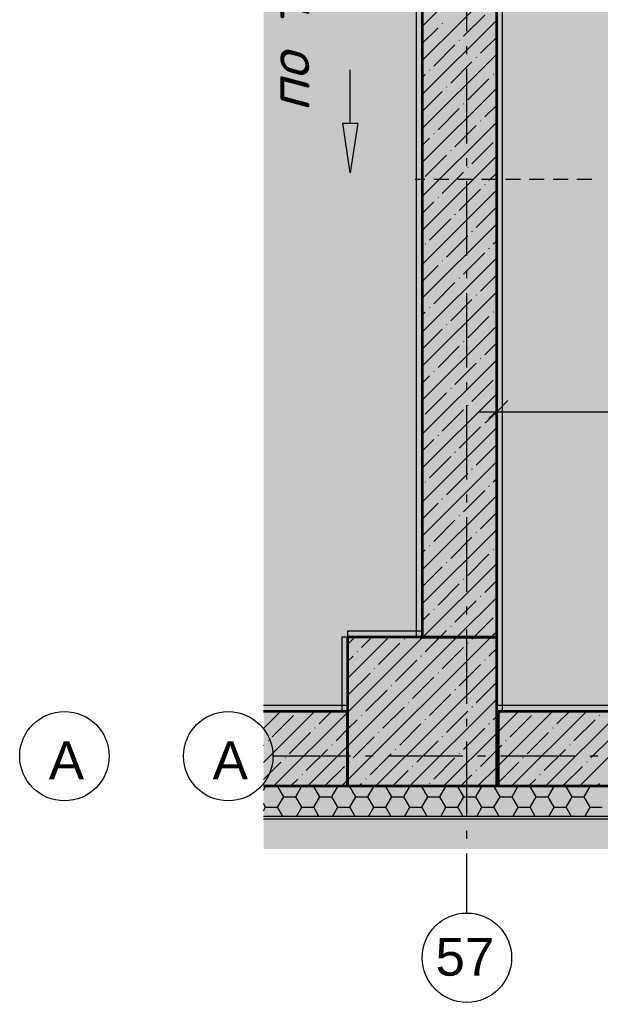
# Model space of a CAD drawing. Header units: millimetres. Extents: x -81576 to 1046824, y -248937 to 691537.
# Drawn here: x -25459 to -21562, y 637353 to 643954 of the extents above; entities that cross this region are included whole.
import ezdxf

# ---------------------------------------------------------------- set-up
doc = ezdxf.new("R2010")
doc.units = ezdxf.units.MM
doc.layers.add('PDF _Геометрия', color=7, linetype='Continuous', true_color=0x1d1d1d)
doc.layers.add('PDF _Сплошная заливка', color=7, linetype='Continuous', true_color=0xffffff)
doc.layers.add('PDF _Текст', color=7, linetype='Continuous')
doc.styles.add('PDF ArialMT', font='arial.ttf')
doc.styles.add('PDF ISOCPEUR Italic', font='isocpeui.ttf')

msp = doc.modelspace()

# ---------------------------------------------------------------- hatches: boundary and pattern name
at = {"layer": 'PDF _Сплошная заливка', "true_color": 0x636466, "transparency": 33554559}
h = msp.add_hatch(color=251, dxfattribs=at)
h.paths.add_polyline_path([(-10406.1, 638384), (-5934, 638384), (-5934, 638586.5), (-23822.4, 638586.5), (-23822.4, 638384), (-14878.2, 638384)], flags=0)
h.paths.add_polyline_path([(-22247.8, 638806.5), (-22247.8, 639306.5), (-22257.8, 639306.5), (-22257.8, 638806.5)], flags=0)
h.paths.add_polyline_path([(-10406.1, 639346.5), (-10076.4, 639346.5), (-10592.5, 640453.2), (-10786.9, 640500.4), (-10503.7, 640632.5), (-10698.1, 640679.7), (-11232.9, 641826.5), (-10057.8, 641826.5), (-10057.8, 641866.5), (-18157.8, 641866.5), (-18157.8, 641906.5), (-18197.8, 641906.5), (-18197.8, 642406.5), (-18157.8, 642406.5), (-18157.8, 644226.5), (-18168.5, 644226.5), (-18168.5, 644306.5), (-17857.8, 644306.5), (-17857.8, 646066.5), (-17957.8, 646066.5), (-17957.8, 646106.5), (-17997.8, 646106.5), (-17997.8, 647027.7), (-22217.8, 647027.7), (-22217.8, 639346.5), (-10503.7, 639346.5)], flags=0)
h.paths.add_polyline_path([(-6497.9, 642925.8), (-6517.8, 643058.4), (-6517.8, 642925.8)], flags=0)
h.paths.add_polyline_path([(-6017.8, 639346.5), (-5934, 639346.5), (-5934, 646066.5), (-6517.8, 646066.5), (-6517.8, 643259.5), (-6447.9, 643259.5), (-6497.9, 642925.8), (-6282, 642925.8), (-6282, 642839.1), (-6517.8, 642839.1), (-6517.8, 639846.5), (-6057.8, 639846.5), (-6057.8, 639806.5), (-6017.8, 639806.5)], flags=0)
h.paths.add_polyline_path([(-23297.8, 639346.5), (-23297.8, 639806.5), (-23257.8, 639806.5), (-23257.8, 639846.5), (-22797.8, 639846.5), (-22797.8, 647027.7), (-23822.4, 647027.7), (-23822.4, 639346.5)], flags=0)
h.paths.add_polyline_path([(-18077.8, 642446.5), (-17857.8, 642446.5), (-17857.8, 644226.5), (-18077.8, 644226.5), (-18077.8, 642705.9)], flags=0)
h.paths.add_polyline_path([(-23240, 642925.8), (-23290, 643259.5), (-23190, 643259.5)], flags=0)
h.paths.add_polyline_path([(-23257.8, 642839.1), (-23455.9, 642839.1), (-23455.9, 642925.8), (-22805.9, 642925.8), (-22805.9, 642839.1)], flags=0)
h.paths.add_polyline_path([(-17457.8, 646606.5), (-14057.8, 646606.5), (-14057.8, 647027.7), (-17457.8, 647027.7)], flags=0)
h.paths.add_polyline_path([(-8170.1, 646606.5), (-7057.8, 646606.5), (-7057.8, 647027.7), (-13557.8, 647027.7), (-13557.8, 646606.5), (-10057.8, 646606.5)], flags=0)
h.paths.add_polyline_path([(-6557.8, 646606.5), (-5934, 646606.5), (-5934, 647027.7), (-6557.8, 647027.7)], flags=0)
for points in [[(-22257.8, 639346.5), (-22217.8, 639346.5), (-22217.8, 647027.7), (-22257.8, 647027.7), (-22257.8, 639806.5)], [(-10592.5, 639306.5), (-7057.8, 639306.5), (-7057.8, 639346.5), (-22257.8, 639346.5), (-22257.8, 639306.5), (-10657.8, 639306.5)], [(-8170.1, 638806.5), (-7057.8, 638806.5), (-7057.8, 639306.5), (-22247.8, 639306.5), (-22247.8, 638806.5), (-10057.8, 638806.5)], [(-22257.8, 638802.5), (-5934, 638802.5), (-5934, 638806.5), (-23822.4, 638806.5), (-23822.4, 638802.5), (-23257.8, 638802.5)], [(-23257.8, 638602.5), (-5934, 638602.5), (-5934, 638802.5), (-23822.4, 638802.5), (-23822.4, 638602.5)], [(-5934, 638586.5), (-5934, 638602.5), (-23822.4, 638602.5), (-23822.4, 638586.5), (-8170.1, 638586.5)]]:
    msp.add_hatch(color=251, dxfattribs=at).paths.add_polyline_path(points)

# ---------------------------------------------------------------- linework, layer by layer
at = {"layer": 'PDF _Геометрия', "color": 7, "lineweight": 15}
for points in [[(-22797.8, 647027.7), (-22797.8, 639806.5), (-22757.8, 639806.5), (-22757.8, 647027.7)], [(-22257.8, 647027.7), (-22257.8, 639306.5), (-22217.8, 639306.5), (-22217.8, 647027.7)], [(-23822.4, 639306.5), (-23257.8, 639306.5), (-23257.8, 639346.5), (-23822.4, 639346.5)], [(-5934, 638602.5), (-23822.4, 638602.5)], [(-23822.4, 638586.5), (-5934, 638586.5)]]:
    msp.add_lwpolyline(points, dxfattribs=at)
at = {"layer": 'PDF _Геометрия', "color": 7, "lineweight": 35}
for points in [[(-22757.8, 647027.7), (-22757.8, 639806.5), (-22257.8, 639806.5), (-22257.8, 647027.7)], [(-17957.8, 647027.7), (-17957.8, 646106.5), (-17457.8, 646106.5), (-7057.8, 646106.5), (-7057.8, 639306.5), (-22247.8, 639306.5), (-22247.8, 638806.5), (-6557.8, 638806.5), (-5934, 638806.5)], [(-23822.4, 638806.5), (-23257.8, 638806.5), (-23257.8, 639306.5), (-23822.4, 639306.5)]]:
    msp.add_lwpolyline(points, dxfattribs=at)
at = {"layer": 'PDF _Геометрия', "color": 250, "lineweight": 9, "true_color": 0x2c2c2c}
for points in [[(-22757.8, 643906.8), (-22257.8, 644406.8)], [(-22757.8, 643678.7), (-22257.8, 644178.7)], [(-22480.6, 643841.9), (-22338, 643984.5)], [(-22757.8, 643450.6), (-22257.8, 643950.6)], [(-22623.1, 643927.4), (-22620.7, 643929.8)], [(-22757.8, 643792.8), (-22651.6, 643898.9)], [(-22680.1, 643642.3), (-22537.6, 643784.9)], [(-22509.1, 643813.4), (-22506.7, 643815.7)], [(-22366.5, 643727.8), (-22257.8, 643836.6)], [(-22757.8, 643222.5), (-22257.8, 643722.5)], [(-22566.1, 643528.3), (-22423.5, 643670.8)], [(-22395, 643699.3), (-22392.6, 643701.7)], [(-22757.8, 643564.7), (-22737.2, 643585.3)], [(-22708.7, 643613.8), (-22706.3, 643616.2)], [(-22281, 643585.3), (-22278.6, 643587.6)], [(-22452, 643414.2), (-22309.5, 643556.8)], [(-22757.8, 642994.4), (-22257.8, 643494.4)], [(-22757.8, 643336.6), (-22623.1, 643471.2)], [(-22594.6, 643499.7), (-22592.2, 643502.1)], [(-22480.6, 643385.7), (-22478.2, 643388.1)], [(-22338, 643300.2), (-22257.8, 643380.4)], [(-22651.6, 643214.6), (-22509.1, 643357.2)], [(-22757.8, 642766.3), (-22257.8, 643266.3)], [(-22366.5, 643271.6), (-22364.1, 643274)], [(-22680.1, 643186.1), (-22677.8, 643188.5)], [(-22537.6, 643100.6), (-22395, 643243.1)], [(-22757.8, 643108.5), (-22708.7, 643157.6)], [(-22423.5, 642986.5), (-22281, 643129.1)], [(-22566.1, 643072.1), (-22563.7, 643074.4)], [(-22757.8, 642538.2), (-22257.8, 643038.2)], [(-22737.2, 642901), (-22594.6, 643043.5)], [(-22623.1, 642786.9), (-22480.6, 642929.5)], [(-22452, 642958), (-22449.7, 642960.4)], [(-22309.5, 642872.5), (-22257.8, 642924.2)], [(-22757.8, 642310.1), (-22257.8, 642810.1)], [(-22509.1, 642672.9), (-22366.5, 642815.4)], [(-22338, 642844), (-22335.6, 642846.3)], [(-22757.8, 642652.3), (-22680.1, 642729.9)], [(-22651.6, 642758.4), (-22649.3, 642760.8)], [(-22395, 642558.8), (-22257.8, 642696.1)], [(-22708.7, 642473.3), (-22566.1, 642615.9)], [(-22537.6, 642644.4), (-22535.2, 642646.7)], [(-22757.8, 642082), (-22257.8, 642582)], [(-22423.5, 642530.3), (-22421.2, 642532.7)], [(-22594.6, 642359.2), (-22452, 642501.8)], [(-22281, 642444.8), (-22257.8, 642468)], [(-22737.2, 642444.8), (-22734.8, 642447.2)], [(-22309.5, 642416.3), (-22307.1, 642418.6)], [(-22757.8, 641853.9), (-22257.8, 642353.9)], [(-22623.1, 642330.7), (-22620.7, 642333.1)], [(-22480.6, 642245.2), (-22338, 642387.8)], [(-22757.8, 642196.1), (-22651.6, 642302.2)], [(-22509.1, 642216.7), (-22506.7, 642219.1)], [(-22366.5, 642131.1), (-22257.8, 642239.9)], [(-22757.8, 641625.8), (-22257.8, 642125.8)], [(-22680.1, 642045.6), (-22537.6, 642188.2)], [(-22566.1, 641931.6), (-22423.5, 642074.1)], [(-22395, 642102.6), (-22392.6, 642105)], [(-22708.7, 642017.1), (-22706.3, 642019.5)], [(-22757.8, 641968), (-22737.2, 641988.6)], [(-22452, 641817.5), (-22309.5, 641960.1)], [(-22281, 641988.6), (-22278.6, 641991)], [(-22757.8, 641397.7), (-22257.8, 641897.7)], [(-22757.8, 641739.9), (-22623.1, 641874.5)], [(-22594.6, 641903), (-22592.2, 641905.4)], [(-22651.6, 641617.9), (-22509.1, 641760.5)], [(-22480.6, 641789), (-22478.2, 641791.4)], [(-22338, 641703.5), (-22257.8, 641783.7)], [(-22757.8, 641169.6), (-22257.8, 641669.6)], [(-22366.5, 641675), (-22364.1, 641677.3)], [(-22537.6, 641503.9), (-22395, 641646.4)], [(-22757.8, 641511.8), (-22708.7, 641560.9)], [(-22680.1, 641589.4), (-22677.8, 641591.8)], [(-22423.5, 641389.8), (-22281, 641532.4)], [(-22566.1, 641475.4), (-22563.7, 641477.7)], [(-22757.8, 640941.5), (-22257.8, 641441.5)], [(-22737.2, 641304.3), (-22594.6, 641446.9)], [(-22623.1, 641190.2), (-22480.6, 641332.8)], [(-22452, 641361.3), (-22449.7, 641363.7)], [(-22309.5, 641275.8), (-22257.8, 641327.5)], [(-22757.8, 640713.4), (-22257.8, 641213.4)], [(-22509.1, 641076.2), (-22366.5, 641218.8)], [(-22338, 641247.3), (-22335.6, 641249.6)], [(-22651.6, 641161.7), (-22649.3, 641164.1)], [(-22757.8, 641055.6), (-22680.1, 641133.2)], [(-22395, 640962.1), (-22257.8, 641099.4)], [(-22708.7, 640876.6), (-22566.1, 641019.2)], [(-22537.6, 641047.7), (-22535.2, 641050.1)], [(-22757.8, 640485.3), (-22257.8, 640985.3)], [(-22594.6, 640762.6), (-22452, 640905.1)], [(-22423.5, 640933.6), (-22421.2, 640936)], [(-22281, 640848.1), (-22257.8, 640871.3)], [(-22737.2, 640848.1), (-22734.8, 640850.5)], [(-22309.5, 640819.6), (-22307.1, 640822)], [(-22757.8, 640257.2), (-22257.8, 640757.2)], [(-22480.6, 640648.5), (-22338, 640791.1)], [(-22757.8, 640599.4), (-22651.6, 640705.5)], [(-22623.1, 640734), (-22620.7, 640736.4)], [(-22509.1, 640620), (-22506.7, 640622.4)], [(-22366.5, 640534.5), (-22257.8, 640643.2)], [(-22680.1, 640448.9), (-22537.6, 640591.5)], [(-22757.8, 640029.1), (-22257.8, 640529.1)], [(-22566.1, 640334.9), (-22423.5, 640477.4)], [(-22395, 640505.9), (-22392.6, 640508.3)], [(-22708.7, 640420.4), (-22706.3, 640422.8)], [(-22757.8, 640371.3), (-22737.2, 640391.9)], [(-22452, 640220.8), (-22309.5, 640363.4)], [(-22281, 640391.9), (-22278.6, 640394.3)], [(-23752.4, 638806.5), (-23257.8, 639301.1), (-22752.4, 639806.5), (-22257.8, 640301.1)], [(-22757.8, 640143.2), (-22623.1, 640277.8)], [(-22594.6, 640306.4), (-22592.2, 640308.7)], [(-22651.6, 640021.2), (-22509.1, 640163.8)], [(-22480.6, 640192.3), (-22478.2, 640194.7)], [(-22338, 640106.8), (-22257.8, 640187)], [(-22366.5, 640078.3), (-22364.1, 640080.6)], [(-23524.3, 638806.5), (-23257.8, 639073), (-22524.3, 639806.5), (-22257.8, 640073)], [(-22537.6, 639907.2), (-22395, 640049.7)], [(-22757.8, 639915.1), (-22708.7, 639964.2)], [(-22680.1, 639992.7), (-22677.8, 639995.1)], [(-22566.1, 639878.7), (-22563.7, 639881)], [(-22423.5, 639793.1), (-22410.2, 639806.5), (-22281, 639935.7)], [(-23296.2, 638806.5), (-23257.8, 638844.9), (-22296.2, 639806.5), (-22257.8, 639844.9)], [(-22737.2, 639707.6), (-22638.3, 639806.5), (-22594.6, 639850.2)], [(-23257.8, 639757.2), (-23208.6, 639806.5)], [(-23257.8, 639529.1), (-22980.5, 639806.5)], [(-23164.8, 639736.1), (-23094.5, 639806.5)], [(-23050.8, 639622.1), (-22908.2, 639764.6)], [(-22879.7, 639793.1), (-22877.4, 639795.5)], [(-22452, 639764.6), (-22449.7, 639767)], [(-23193.4, 639707.6), (-23191, 639710)], [(-22623.1, 639593.6), (-22480.6, 639736.1)], [(-22309.5, 639679.1), (-22257.8, 639730.8)], [(-23257.8, 639643.2), (-23221.9, 639679.1)], [(-23068.1, 638806.5), (-22257.8, 639616.8)], [(-22936.7, 639508), (-22794.2, 639650.6)], [(-22765.7, 639679.1), (-22763.3, 639681.5)], [(-22509.1, 639479.5), (-22366.5, 639622.1)], [(-22338, 639650.6), (-22335.6, 639652.9)], [(-23250.4, 639422.5), (-23107.8, 639565)], [(-23079.3, 639593.6), (-23076.9, 639595.9)], [(-22651.6, 639565), (-22649.3, 639567.4)], [(-22822.7, 639394), (-22680.1, 639536.5)], [(-22395, 639365.5), (-22257.8, 639502.7)], [(-23136.3, 639308.4), (-22993.8, 639451)], [(-22965.3, 639479.5), (-22962.9, 639481.9)], [(-22708.7, 639279.9), (-22566.1, 639422.5)], [(-22537.6, 639451), (-22535.2, 639453.4)], [(-22851.2, 639365.5), (-22848.8, 639367.8)], [(-22840, 638806.5), (-22257.8, 639388.7)], [(-23822.4, 639192.6), (-23708.6, 639306.5)], [(-23822.4, 638964.5), (-23480.5, 639306.5)], [(-23450, 639222.9), (-23366.4, 639306.5)], [(-23022.3, 639194.4), (-22879.7, 639336.9)], [(-22594.6, 639165.9), (-22452, 639308.4)], [(-22423.5, 639336.9), (-22421.2, 639339.3)], [(-22247.8, 639170.6), (-22111.9, 639306.5)], [(-22247.8, 638942.5), (-21883.8, 639306.5)], [(-22247.8, 639284.6), (-22225.9, 639306.5)], [(-22155.7, 638806.5), (-21655.7, 639306.5)], [(-21927.6, 638806.5), (-21427.6, 639306.5)], [(-21853.3, 639222.9), (-21769.7, 639306.5)], [(-21699.5, 638806.5), (-21199.5, 639306.5)], [(-23763.6, 639137.4), (-23621, 639279.9)], [(-23335.9, 639108.8), (-23257.8, 639187), (-23193.4, 639251.4)], [(-23164.8, 639279.9), (-23162.5, 639282.3)], [(-22908.2, 639080.3), (-22765.7, 639222.9)], [(-22737.2, 639251.4), (-22734.8, 639253.8)], [(-22309.5, 639222.9), (-22307.1, 639225.3)], [(-22281, 639251.4), (-22257.8, 639274.6)], [(-22166.9, 639137.4), (-22024.4, 639279.9)], [(-21739.2, 639108.8), (-21596.7, 639251.4)], [(-21568.2, 639279.9), (-21565.8, 639282.3)], [(-23649.6, 639023.3), (-23507, 639165.9)], [(-23478.5, 639194.4), (-23476.1, 639196.7)], [(-23050.8, 639165.9), (-23048.4, 639168.2)], [(-22611.9, 638806.5), (-22257.8, 639160.6)], [(-22480.6, 639051.8), (-22338, 639194.4)], [(-22052.9, 639023.3), (-21910.3, 639165.9)], [(-21881.8, 639194.4), (-21879.4, 639196.7)], [(-23792.1, 639108.8), (-23789.7, 639111.2)], [(-23221.9, 638994.8), (-23079.3, 639137.4)], [(-22794.2, 638966.3), (-22651.6, 639108.8)], [(-22623.1, 639137.4), (-22620.7, 639139.7)], [(-22195.4, 639108.8), (-22193.1, 639111.2)], [(-21625.2, 638994.8), (-21482.6, 639137.4)], [(-23822.4, 639078.6), (-23820.6, 639080.3)], [(-23535.5, 638909.3), (-23392.9, 639051.8)], [(-23364.4, 639080.3), (-23362.1, 639082.7)], [(-23107.8, 638880.7), (-22965.3, 639023.3)], [(-22936.7, 639051.8), (-22934.4, 639054.2)], [(-22509.1, 639023.3), (-22506.7, 639025.7)], [(-22366.5, 638937.8), (-22257.8, 639046.5)], [(-22247.8, 639056.5), (-22223.9, 639080.3)], [(-21938.8, 638909.3), (-21796.3, 639051.8)], [(-21767.7, 639080.3), (-21765.4, 639082.7)], [(-23822.4, 638850.5), (-23706.6, 638966.3)], [(-23678.1, 638994.8), (-23675.7, 638997.2)], [(-23250.4, 638966.3), (-23248, 638968.7)], [(-22680.1, 638852.2), (-22537.6, 638994.8)], [(-22247.8, 638828.4), (-22109.9, 638966.3)], [(-22081.4, 638994.8), (-22079, 638997.2)], [(-21653.7, 638966.3), (-21651.3, 638968.7)], [(-23410.2, 638806.5), (-23278.9, 638937.8)], [(-22954, 638806.5), (-22851.2, 638909.3)], [(-22822.7, 638937.8), (-22820.3, 638940.1)], [(-22395, 638909.3), (-22392.6, 638911.6)], [(-22383.8, 638806.5), (-22257.8, 638932.5)], [(-21813.5, 638806.5), (-21682.2, 638937.8)], [(-23638.3, 638806.5), (-23592.5, 638852.2)], [(-23564, 638880.7), (-23561.7, 638883.1)], [(-23136.3, 638852.2), (-23134, 638854.6)], [(-22708.7, 638823.7), (-22706.3, 638826.1)], [(-22497.8, 638806.5), (-22423.5, 638880.7)], [(-22041.6, 638806.5), (-21995.8, 638852.2)], [(-21967.3, 638880.7), (-21965, 638883.1)], [(-23822.4, 638778.4), (-23808.5, 638802.5)], [(-23687.1, 638733.3), (-23727.1, 638802.5)], [(-23606.5, 638733.3), (-23566.6, 638802.5)], [(-23445.2, 638733.3), (-23485.2, 638802.5)], [(-23364.6, 638733.3), (-23324.6, 638802.5)], [(-23203.3, 638733.3), (-23243.2, 638802.5)], [(-23182.1, 638806.5), (-23164.8, 638823.7)], [(-23122.6, 638733.3), (-23082.7, 638802.5)], [(-22961.3, 638733.3), (-23001.3, 638802.5)], [(-22880.7, 638733.3), (-22840.8, 638802.5)], [(-22719.4, 638733.3), (-22759.3, 638802.5)], [(-22638.8, 638733.3), (-22598.8, 638802.5)], [(-22477.5, 638733.3), (-22517.4, 638802.5)], [(-22396.8, 638733.3), (-22356.9, 638802.5)], [(-22235.5, 638733.3), (-22275.5, 638802.5)], [(-22154.9, 638733.3), (-22115, 638802.5)], [(-21993.6, 638733.3), (-22033.5, 638802.5)], [(-21913, 638733.3), (-21873, 638802.5)], [(-21751.7, 638733.3), (-21791.6, 638802.5)], [(-21671, 638733.3), (-21631.1, 638802.5)], [(-21585.4, 638806.5), (-21568.2, 638823.7)], [(-23727.5, 638663.5), (-23687.1, 638733.3)], [(-23687.1, 638733.3), (-23606.5, 638733.3)], [(-23566.2, 638663.4), (-23606.5, 638733.3)], [(-23485.5, 638663.5), (-23445.2, 638733.3)], [(-23445.2, 638733.3), (-23364.5, 638733.3)], [(-23324.2, 638663.4), (-23364.6, 638733.3)], [(-23243.6, 638663.5), (-23203.3, 638733.3)], [(-23203.2, 638733.3), (-23122.6, 638733.3)], [(-23082.3, 638663.4), (-23122.6, 638733.3)], [(-23001.7, 638663.5), (-22961.3, 638733.3)], [(-22961.3, 638733.3), (-22880.7, 638733.3)], [(-22840.4, 638663.4), (-22880.7, 638733.3)], [(-22759.7, 638663.5), (-22719.4, 638733.3)], [(-22719.4, 638733.3), (-22638.7, 638733.3)], [(-22598.4, 638663.4), (-22638.8, 638733.3)], [(-22517.8, 638663.5), (-22477.5, 638733.3)], [(-22477.4, 638733.3), (-22396.8, 638733.3)], [(-22356.5, 638663.4), (-22396.8, 638733.3)], [(-22275.9, 638663.5), (-22235.5, 638733.3)], [(-22235.5, 638733.3), (-22154.9, 638733.3)], [(-22114.6, 638663.4), (-22154.9, 638733.3)], [(-22033.9, 638663.5), (-21993.6, 638733.3)], [(-21993.6, 638733.3), (-21912.9, 638733.3)], [(-21872.6, 638663.4), (-21913, 638733.3)], [(-21792, 638663.5), (-21751.7, 638733.3)], [(-21751.6, 638733.3), (-21671, 638733.3)], [(-21630.7, 638663.4), (-21671, 638733.3)], [(-23808.1, 638663.4), (-23822.4, 638688.2)], [(-23822.4, 638638.7), (-23808.1, 638663.5)], [(-23808.1, 638663.5), (-23727.4, 638663.5)], [(-23692.3, 638602.5), (-23727.5, 638663.4)], [(-23601.4, 638602.5), (-23566.2, 638663.5)], [(-23566.2, 638663.5), (-23485.5, 638663.5)], [(-23450.3, 638602.5), (-23485.5, 638663.4)], [(-23359.5, 638602.5), (-23324.2, 638663.5)], [(-23324.2, 638663.5), (-23243.6, 638663.5)], [(-23208.4, 638602.5), (-23243.6, 638663.4)], [(-23117.5, 638602.5), (-23082.3, 638663.5)], [(-23082.3, 638663.5), (-23001.6, 638663.5)], [(-22966.5, 638602.5), (-23001.7, 638663.4)], [(-22875.6, 638602.5), (-22840.4, 638663.5)], [(-22840.3, 638663.5), (-22759.7, 638663.5)], [(-22724.5, 638602.5), (-22759.7, 638663.4)], [(-22633.7, 638602.5), (-22598.4, 638663.5)], [(-22598.4, 638663.5), (-22517.8, 638663.5)], [(-22482.6, 638602.5), (-22517.8, 638663.4)], [(-22391.7, 638602.5), (-22356.5, 638663.5)], [(-22356.5, 638663.5), (-22275.8, 638663.5)], [(-22240.6, 638602.5), (-22275.9, 638663.4)], [(-22149.8, 638602.5), (-22114.6, 638663.5)], [(-22114.5, 638663.5), (-22033.9, 638663.5)], [(-21998.7, 638602.5), (-22033.9, 638663.4)], [(-21907.9, 638602.5), (-21872.6, 638663.5)], [(-21872.6, 638663.5), (-21792, 638663.5)], [(-21756.8, 638602.5), (-21792, 638663.4)], [(-21665.9, 638602.5), (-21630.7, 638663.5)], [(-21630.7, 638663.5), (-21550, 638663.5)]]:
    msp.add_lwpolyline(points, dxfattribs=at)
at = {"layer": 'PDF _Геометрия', "color": 7, "lineweight": 9}
for points in [[(-22457.8, 643875.7), (-22457.8, 644375.7)], [(-22457.8, 643722.8), (-22457.8, 643775.7)], [(-23240, 643259.5), (-23240, 643615.7)], [(-22457.8, 643122.8), (-22457.8, 643622.8)], [(-22457.8, 642969.9), (-22457.8, 643022.8)], [(-22457.8, 642369.9), (-22457.8, 642869.9)], [(-22457.8, 642217), (-22457.8, 642269.9)], [(-22457.8, 641617), (-22457.8, 642117)], [(-22457.8, 641464.1), (-22457.8, 641517)], [(-22257.8, 641426.4), (-22257.8, 641320.3), (-22257.8, 641200.3)], [(-22457.8, 640864.1), (-22457.8, 641364.1)], [(-22377.8, 641320.3), (-18157.8, 641320.3), (-10037.8, 641320.3), (-6937.8, 641320.3)], [(-22457.8, 640711.1), (-22457.8, 640764.1)], [(-22457.8, 640111.1), (-22457.8, 640611.1)], [(-22457.8, 639958.2), (-22457.8, 640011.1)], [(-22457.8, 639358.2), (-22457.8, 639858.2)], [(-22457.8, 639205.3), (-22457.8, 639258.2)], [(-22457.8, 638605.3), (-22457.8, 639105.3)], [(-23238.6, 639006.5), (-23759.3, 639006.5)], [(-23085.7, 639006.5), (-23138.6, 639006.5)], [(-22485.7, 639006.5), (-22985.7, 639006.5)], [(-22332.8, 639006.5), (-22385.7, 639006.5)], [(-21732.8, 639006.5), (-22232.8, 639006.5)], [(-21579.8, 639006.5), (-21632.8, 639006.5)], [(-5934, 638806.5), (-23822.4, 638806.5)], [(-5934, 638802.5), (-23822.4, 638802.5)], [(-22457.8, 638452.4), (-22457.8, 638505.3)], [(-22457.8, 637953.1), (-22457.8, 638352.4)]]:
    msp.add_lwpolyline(points, dxfattribs=at)
msp.add_lwpolyline([(-23240, 642925.8), (-23290, 643259.5), (-23190, 643259.5)], close=True, dxfattribs=at)
at = {"layer": 'PDF _Геометрия', "color": 8, "lineweight": 9, "true_color": 0x808080}
for points in [[(-22805.9, 642882.5), (-22739, 642882.5)], [(-22679, 642882.5), (-22579, 642882.5)], [(-22519, 642882.5), (-22419, 642882.5)], [(-22359, 642882.5), (-22259, 642882.5)], [(-22199, 642882.5), (-22099, 642882.5)], [(-22039, 642882.5), (-21939, 642882.5)], [(-21879, 642882.5), (-21779, 642882.5)], [(-21719, 642882.5), (-21619, 642882.5)]]:
    msp.add_lwpolyline(points, dxfattribs=at)
at = {"layer": 'PDF _Геометрия', "color": 7, "lineweight": 20}
msp.add_lwpolyline([(-22182.8, 641395.3), (-22257.8, 641320.3), (-22332.8, 641245.3)], dxfattribs=at)
at = {"layer": 'PDF _Геометрия', "color": 7, "lineweight": 15}
for points in [[(-22757.8, 639846.5), (-23257.8, 639846.5), (-23257.8, 639806.5), (-22757.8, 639806.5)], [(-23297.8, 639806.5), (-23297.8, 639306.5), (-23257.8, 639306.5), (-23257.8, 639806.5)], [(-7057.8, 639346.5), (-22257.8, 639346.5), (-22257.8, 639306.5), (-7057.8, 639306.5)]]:
    msp.add_lwpolyline(points, close=True, dxfattribs=at)
at = {"layer": 'PDF _Геометрия', "color": 7, "lineweight": 35}
msp.add_lwpolyline([(-22257.8, 639806.5), (-23257.8, 639806.5), (-23257.8, 638806.5), (-22257.8, 638806.5)], close=True, dxfattribs=at)
at = {"layer": 'PDF _Геометрия', "color": 7, "lineweight": 20}
for centre in [(-25158.6, 639006.5), (-24059.3, 639006.5), (-22457.8, 637653.1)]:
    msp.add_circle(centre, 300, dxfattribs=at)
at = {"layer": 'PDF _Сплошная заливка', "lineweight": 35, "transparency": 33554559}
for points in [[(-22797.8, 639806.5), (-22757.8, 639806.5), (-22797.8, 647027.7), (-22757.8, 647027.7)], [(-22757.8, 639806.5), (-22257.8, 639806.5), (-22757.8, 647027.7), (-22257.8, 647027.7)], [(-22797.8, 639806.5), (-22797.8, 639846.5), (-23257.8, 639806.5), (-23257.8, 639846.5)], [(-23297.8, 639346.5), (-23257.8, 639346.5), (-23297.8, 639806.5), (-23257.8, 639806.5)], [(-22257.8, 638806.5), (-22257.8, 639806.5), (-23257.8, 638806.5), (-23257.8, 639806.5)], [(-23257.8, 639306.5), (-23257.8, 639346.5), (-23822.4, 639306.5), (-23822.4, 639346.5)], [(-23257.8, 638806.5), (-23257.8, 639306.5), (-23822.4, 638806.5), (-23822.4, 639306.5)]]:
    msp.add_solid(points, dxfattribs=at)
at = {"layer": 'PDF _Сплошная заливка', "color": 7, "lineweight": 35, "transparency": 33554559}
for points in [[(-23240, 642925.8), (-23190, 643259.5), (-23257.8, 643044.3), (-23290, 643259.5)], [(-23455.9, 642839.1), (-22805.9, 642839.1), (-23455.9, 642925.8), (-22805.9, 642925.8)]]:
    msp.add_solid(points, dxfattribs=at)

# ---------------------------------------------------------------- texts
at = {"layer": 'PDF _Текст', "insert": (-23615.6, 643334.8), "char_height": 279.4, "attachment_point": 4, "rotation": 90, "style": 'PDF ISOCPEUR Italic'}
msp.add_mtext('по типу Б', dxfattribs=at)
at = {"layer": 'PDF _Текст', "char_height": 254, "attachment_point": 4, "style": 'PDF ArialMT'}
for s, insert in [('А', (-25263.2, 638978.3)), ('А', (-24163.8, 638978.3)), ('57', (-22668.5, 637657.6))]:
    msp.add_mtext(s, dxfattribs=dict(at, insert=insert))

doc.saveas('drawing.dxf')
